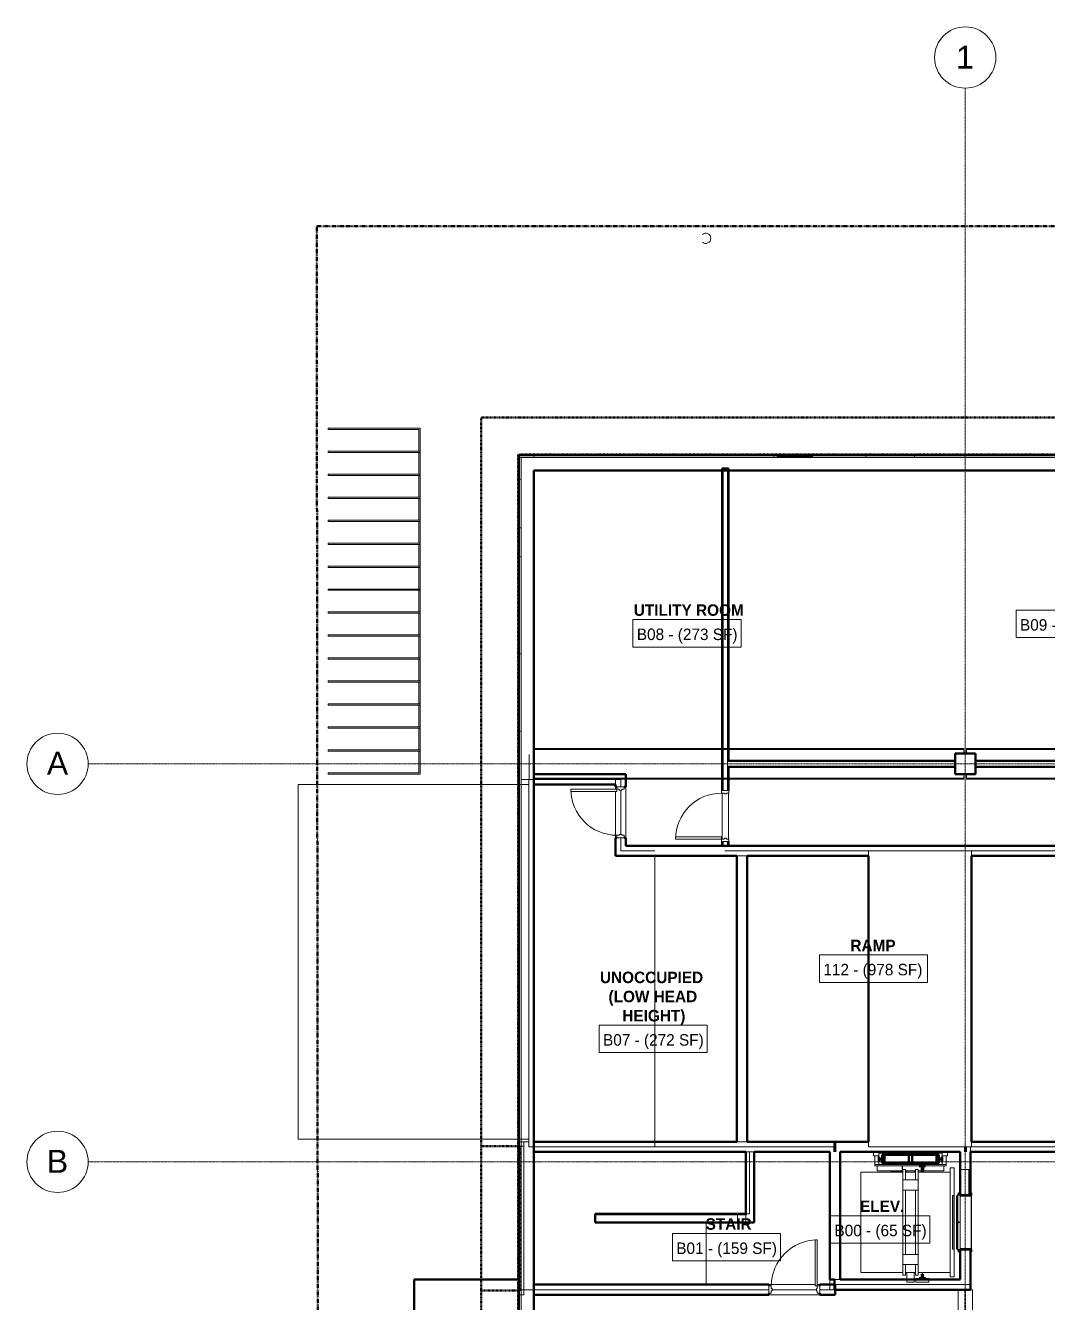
# Model space of a CAD drawing. Header units: inches. Extents: x -4218 to -1830, y 9756 to 12426.
# Drawn here: x -4218 to -3417, y 11425 to 12426 of the extents above; entities that cross this region are included whole.
import ezdxf

# ---------------------------------------------------------------- set-up
doc = ezdxf.new("R2010")
doc.units = ezdxf.units.IN
doc.header["$MEASUREMENT"] = 0
for name, pattern in [('Dash 1_16_', [0.125, 0.0625, -0.0625]), ('Double Dash 3_8_', [1, 0.375, -0.125, 0.125, -0.125, 0.125, -0.125]), ('Grid Line 1_2_', [0.875, 0.5, -0.125, 0.125, -0.125]), ('Oculto', [0.28125, 0.1875, -0.09375])]:
    doc.linetypes.add(name, pattern=pattern)
for name, color, linetype, lineweight in [('0-1', 7, 'Continuous', 5), ('0-2', 7, 'Continuous', 50), ('0-3', 250, 'Continuous', 9), ('0-4', 252, 'Continuous', 9), ('A-AREA-IDEN', 2, 'Continuous', 9), ('A-DOOR-1', 50, 'Continuous', 20), ('A-DOOR-2', 250, 'Continuous', 9), ('A-DOOR-FRAM-1', 50, 'Continuous', 20), ('A-FLOR-1', 252, 'Continuous', 9), ('A-FLOR-2', 250, 'Continuous', 9), ('A-FLOR-3', 253, 'Continuous', 9), ('A-FLOR-4', 7, 'Continuous', 50), ('A-FLOR-5', 192, 'Continuous', 9), ('A-FLOR-MCUT-1', 10, 'Continuous', 13), ('A-GENM-1', 250, 'Continuous', 9), ('A-GENM-2', 252, 'Continuous', 9), ('A-GENM-3', 253, 'Continuous', 9), ('A-GENM-4', 7, 'Continuous', 50), ('A-GENM-5', 90, 'Continuous', 9), ('A-GENM-6', 254, 'Continuous', 9), ('A-WALL', 113, 'Continuous', 13), ('A-WALL-1', 10, 'Continuous', 13), ('A-WALL-2', 7, 'Continuous', 50), ('A-WALL-3', 253, 'Continuous', 9), ('A-WALL-4', 252, 'Continuous', 9), ('A-WALL-5', 254, 'Continuous', 9), ('A-WALL-6', 250, 'Continuous', 9), ('A-WALL-7', 113, 'Continuous', 9), ('C-PROP-LINE', 91, 'Double Dash 3_8_', 50), ('C-PROP-LINE-1', 91, 'Dash 1_16_', 50), ('E-LITE-EQPM', 33, 'Continuous', 9), ('G-IMPT-1', 250, 'Continuous', 9), ('I-WALL-1', 7, 'Continuous', 50), ('I-WALL-2', 250, 'Continuous', 9), ('I-WALL-3', 253, 'Continuous', 9), ('I-WALL-4', 252, 'Continuous', 9), ('Q-SPCQ-1', 250, 'Continuous', 9), ('S-BEAM', 12, 'Continuous', 9), ('S-BEAM-1', 12, 'Oculto', 9), ('S-COLS', 52, 'Continuous', 9), ('S-COLS-1', 52, 'Continuous', 50), ('S-FNDN-6', 32, 'Continuous', 50), ('S-FNDN-7', 32, 'Continuous', 9), ('S-GRID-1', 1, 'Grid Line 1_2_', 9), ('S-GRID-IDEN', 1, 'Continuous', 9)]:
    doc.layers.add(name, color=color, linetype=linetype, lineweight=lineweight)
doc.styles.add('Arial', font='arial.ttf', dxfattribs={"height": 18})
doc.styles.add('Century Gothic', font='ufonts.com_century-gothic.ttf', dxfattribs={"height": 9})
doc.styles.add('Century Gothic_B', font='GOTHICB.TTF', dxfattribs={"height": 9})

# ---------------------------------------------------------------- blocks, each defined once
blk = doc.blocks.new('Parking_Stall_Multiple - BIKE PARKING-1367944-BACKGROUND - RCP - BASEMENT FLOOR')
at = {"layer": 'A-GENM-1'}
for p, q in [((0, -19), (0, 0)), ((0, 0), (72, 0)), ((72, 0), (72, -1)), ((72, -1), (1, -1)), ((1, -1), (1, -18)), ((0, -37), (0, -18)), ((0, -18), (72, -18)), ((72, -19), (0, -19)), ((1, -18), (72, -18)), ((72, -19), (1, -19)), ((1, -19), (1, -36)), ((72, -18), (72, -19)), ((72, -18), (72, -19)), ((0, -55), (0, -36)), ((0, -36), (72, -36)), ((72, -37), (0, -37)), ((1, -36), (72, -36)), ((72, -37), (1, -37)), ((1, -37), (1, -54)), ((72, -36), (72, -37)), ((72, -36), (72, -37)), ((0, -73), (0, -54)), ((0, -54), (72, -54)), ((72, -55), (0, -55)), ((1, -54), (72, -54)), ((72, -55), (1, -55)), ((1, -55), (1, -72)), ((72, -54), (72, -55)), ((72, -54), (72, -55)), ((0, -91), (0, -72)), ((0, -72), (72, -72)), ((72, -73), (0, -73)), ((1, -72), (72, -72)), ((72, -73), (1, -73)), ((1, -73), (1, -90)), ((72, -72), (72, -73)), ((72, -72), (72, -73)), ((0, -109), (0, -90)), ((0, -90), (72, -90)), ((1, -90), (72, -90)), ((72, -90), (72, -91)), ((72, -90), (72, -91)), ((72, -91), (0, -91)), ((72, -91), (1, -91)), ((1, -91), (1, -108)), ((0, -127), (0, -108)), ((0, -108), (72, -108)), ((72, -109), (0, -109)), ((1, -108), (72, -108)), ((72, -109), (1, -109)), ((1, -109), (1, -126)), ((72, -108), (72, -109)), ((72, -108), (72, -109)), ((0, -145), (0, -126)), ((0, -126), (72, -126)), ((72, -127), (0, -127)), ((1, -126), (72, -126)), ((72, -127), (1, -127)), ((1, -127), (1, -144)), ((72, -126), (72, -127)), ((72, -126), (72, -127)), ((0, -163), (0, -144)), ((0, -144), (72, -144)), ((72, -145), (0, -145)), ((1, -144), (72, -144)), ((72, -145), (1, -145)), ((1, -145), (1, -162)), ((72, -144), (72, -145)), ((72, -144), (72, -145)), ((0, -181), (0, -162)), ((0, -162), (72, -162)), ((72, -163), (0, -163)), ((1, -162), (72, -162)), ((72, -163), (1, -163)), ((1, -163), (1, -180)), ((72, -162), (72, -163)), ((72, -162), (72, -163)), ((0, -199), (0, -180)), ((0, -180), (72, -180)), ((1, -180), (72, -180)), ((72, -180), (72, -181)), ((72, -180), (72, -181)), ((72, -181), (0, -181)), ((72, -181), (1, -181)), ((1, -181), (1, -198)), ((0, -217), (0, -198)), ((0, -198), (72, -198)), ((72, -199), (0, -199)), ((1, -198), (72, -198)), ((72, -199), (1, -199)), ((1, -199), (1, -216)), ((72, -198), (72, -199)), ((72, -198), (72, -199)), ((0, -235), (0, -216)), ((0, -216), (72, -216)), ((72, -217), (0, -217)), ((1, -216), (72, -216)), ((72, -217), (1, -217)), ((1, -217), (1, -234)), ((72, -216), (72, -217)), ((72, -216), (72, -217)), ((0, -253), (0, -234)), ((0, -234), (72, -234)), ((72, -235), (0, -235)), ((1, -234), (72, -234)), ((72, -235), (1, -235)), ((1, -235), (1, -252)), ((72, -234), (72, -235)), ((72, -234), (72, -235)), ((0, -271), (0, -252)), ((0, -252), (72, -252)), ((72, -253), (0, -253)), ((1, -252), (72, -252)), ((72, -253), (1, -253)), ((1, -253), (1, -270)), ((72, -252), (72, -253)), ((72, -252), (72, -253)), ((1, -270), (72, -270)), ((72, -270), (72, -271)), ((72, -271), (0, -271))]:
    blk.add_line(p, q, dxfattribs=at)
blk = doc.blocks.new('CTR  - Topography_rvt-1-BACKGROUND - RCP - BASEMENT FLOOR')
at = {"layer": '0-2', "rotation": 180}
blk.add_blockref('Parking_Stall_Multiple - BIKE PARKING-1367944-BACKGROUND - RCP - BASEMENT FLOOR', (-3908.6, 11839.2), dxfattribs=at)
blk = doc.blocks.new('HOLLOW METAL - COMMON_3-0 x 7-0 - HM DOOR-2191987-BACKGROUND - RCP - BASEMENT FLOOR')
at = {"layer": 'A-DOOR-1'}
for p, q in [((16.25, -3.1875), (18, -3.1875)), ((16.25, -39.1875), (16.25, -3.1875)), ((18, -3.1875), (18, -39.1875)), ((18, -39.1875), (16.25, -39.1875))]:
    blk.add_line(p, q, dxfattribs=at)
at = {"layer": 'A-DOOR-2'}
blk.add_arc((18, -3.1875), 36, 180, 270, dxfattribs=at)
at = {"layer": 'A-DOOR-FRAM-1'}
for p, q in [((-20, 2.5625), (-18, 2.5625)), ((-20, -3.1875), (-20, 2.5625)), ((-18, 2.5625), (-18, 0.625)), ((-18, 0.625), (-17.375, 0.625)), ((-17.375, 0.625), (-17.375, -1.25)), ((17.375, 0.625), (18, 0.625)), ((17.375, -1.25), (17.375, 0.625)), ((18, 2.5625), (20, 2.5625)), ((18, 0.625), (18, 2.5625)), ((20, 2.5625), (20, -3.1875)), ((-18, -3.1875), (-20, -3.1875)), ((-18, -1.25), (-18, -3.1875)), ((-17.375, -1.25), (-18, -1.25)), ((18, -1.25), (17.375, -1.25)), ((18, -3.1875), (18, -1.25)), ((20, -3.1875), (18, -3.1875))]:
    blk.add_line(p, q, dxfattribs=at)
blk = doc.blocks.new('CTR - 1st Phase - Common Walls_rvt-1-BACKGROUND - RCP - BASEMENT FLOOR')
at = {"layer": 'A-WALL-1'}
for p, q in [((-3671.1, 12078.6), (-3671.1, 11826.2)), ((-3667.5, 12078.6), (-3667.5, 11848.9)), ((-3667.5, 11848.9), (-3667.5, 11845.4)), ((-3667.5, 11848.9), (-3666.9, 11848.9)), ((-3667.5, 11848.9), (-3667.5, 11845.4)), ((-3667.5, 11845.4), (-3666.9, 11845.4)), ((-3667.5, 11845.4), (-3667.5, 11826.2)), ((-3666.9, 11848.9), (-3666.9, 11849.6)), ((-3666.9, 11848.9), (-3489.3, 11848.9)), ((-3666.9, 11844.8), (-3666.9, 11845.4)), ((-3666.9, 11845.4), (-3489.3, 11845.4)), ((-3473.3, 11848.9), (-3205.9, 11848.9)), ((-3473.3, 11845.4), (-3205.9, 11845.4)), ((-3671.1, 11786.2), (-3671.1, 11783)), ((-3667.5, 11786.2), (-3667.5, 11783))]:
    blk.add_line(p, q, dxfattribs=at)
at = {"layer": 'I-WALL-1'}
for p, q in [((-3671.8, 11826.2), (-3671.8, 12078.6)), ((-3671.8, 12078.6), (-3666.9, 12078.6)), ((-3666.9, 12078.6), (-3666.9, 11849.6)), ((-3666.9, 11849.6), (-3489.3, 11849.6)), ((-3489.3, 11844.8), (-3666.9, 11844.8)), ((-3666.9, 11844.8), (-3666.9, 11826.2)), ((-3473.3, 11849.6), (-3205.9, 11849.6)), ((-3205.9, 11844.8), (-3473.3, 11844.8)), ((-3671.8, 11783), (-3671.8, 11786.2)), ((-3666.9, 11783), (-3671.8, 11783)), ((-3666.9, 11786.2), (-3666.9, 11783))]:
    blk.add_line(p, q, dxfattribs=at)
at = {"layer": 'I-WALL-2'}
for p, q in [((-3671.8, 11824.2), (-3671.8, 11788.2)), ((-3666.9, 11788.2), (-3666.9, 11824.2))]:
    blk.add_line(p, q, dxfattribs=at)
at = {"layer": 'I-WALL-3'}
blk.add_line((-3671.8, 11826.2), (-3666.9, 11826.2), dxfattribs=at)
at = {"layer": '0-3', "rotation": 270}
blk.add_blockref('HOLLOW METAL - COMMON_3-0 x 7-0 - HM DOOR-2191987-BACKGROUND - RCP - BASEMENT FLOOR', (-3669.1, 11806.2), dxfattribs=at)
blk = doc.blocks.new('HOLLOW METAL - COMMON_3-0 x 7-0 - HM DOOR-2453422-BACKGROUND - RCP - BASEMENT FLOOR')
at = {"layer": 'A-DOOR-1'}
for p, q in [((18, 39.25), (16.25, 39.25)), ((16.25, 39.25), (16.25, 3.25)), ((18, 3.25), (18, 39.25)), ((16.25, 3.25), (18, 3.25))]:
    blk.add_line(p, q, dxfattribs=at)
at = {"layer": 'A-DOOR-2'}
blk.add_arc((18, 3.25), 36, 90, 180, dxfattribs=at)
at = {"layer": 'A-DOOR-FRAM-1'}
for p, q in [((-18, 3.25), (-20, 3.25)), ((-20, 3.25), (-20, -2.5)), ((-18, 1.3125), (-18, 3.25)), ((-17.375, 1.3125), (-18, 1.3125)), ((-17.375, -0.5625), (-17.375, 1.3125)), ((18, 1.3125), (17.375, 1.3125)), ((17.375, 1.3125), (17.375, -0.5625)), ((18, 3.25), (18, 1.3125)), ((20, 3.25), (18, 3.25)), ((20, -2.5), (20, 3.25)), ((-20, -2.5), (-18, -2.5)), ((-18, -2.5), (-18, -0.5625)), ((-18, -0.5625), (-17.375, -0.5625)), ((17.375, -0.5625), (18, -0.5625)), ((18, -0.5625), (18, -2.5)), ((18, -2.5), (20, -2.5))]:
    blk.add_line(p, q, dxfattribs=at)
blk = doc.blocks.new('Otis_G2S_072320191620 - Duty_3500_Speed_150_Seismic_N_CabHeight_93_CabPanels_Y_EntHeight_84_CwtLoc_L2_CwtSafety_N_DoorHand_CO_OpeningType_Front_Glassback_N_FRSAME_NOH-2444874-BACKGROUND - RCP - BASEMENT FLOOR')
at = {"layer": 'G-IMPT-1'}
for p, q in [((7.5, 77.7), (86.2, 77.7)), ((7.5, 44.9), (7.5, 77.7)), ((86.2, 77.7), (86.2, 44.9)), ((91, 65), (87.2, 65)), ((87.2, 44.9), (87.2, 65)), ((101, 63.7), (101, 14.1)), ((101.4, 63.7), (101.4, 14.1)), ((101.4, 14.1), (101.4, 63.7)), ((87.2, 54.3), (86.9, 54.3)), ((86.9, 54.3), (86.9, 49.3)), ((87.2, 57.4), (87.1, 57.4)), ((87.1, 57.4), (87.1, 54.4)), ((87.1, 54.4), (87.2, 54.4)), ((13.7, 44.9), (5.5, 44.9)), ((5.5, 44.9), (5.5, 42.9)), ((13.7, 44.9), (5.5, 44.9)), ((13.7, 42.9), (5.5, 42.9)), ((7.5, 34.9), (7.5, 42.9)), ((21.7, 44.9), (13.7, 44.9)), ((13.7, 32.9), (13.7, 44.9)), ((72, 44.9), (21.7, 44.9)), ((72, 44.9), (21.7, 44.9)), ((21.7, 44.9), (21.7, 32.9)), ((72, 42.9), (21.7, 42.9)), ((80, 44.9), (72, 44.9)), ((72, 32.9), (72, 44.9)), ((88.2, 44.9), (80, 44.9)), ((88.2, 44.9), (80, 44.9)), ((80, 44.9), (80, 32.9)), ((88.2, 42.9), (80, 42.9)), ((86.2, 42.9), (86.2, 34.9)), ((87.2, 49.2), (86.6, 49.2)), ((86.6, 49.2), (86.6, 48.8)), ((86.6, 48.8), (87.2, 48.8)), ((87.2, 49.3), (86.9, 49.3)), ((86.9, 49.2), (86.9, 49.3)), ((86.9, 49.3), (87.2, 49.3)), ((86.9, 45.7), (86.9, 48.8)), ((86.9, 45.7), (87.2, 45.7)), ((87.2, 34.9), (87.2, 42.9)), ((89.8, 45.5), (87.3, 45.5)), ((87.3, 45.1), (87.3, 45.5)), ((87.3, 45.1), (89.8, 45.1)), ((88.2, 42.9), (88.2, 44.9)), ((91, 45.5), (89.8, 45.5)), ((89.8, 45.1), (89.8, 45.5)), ((89.8, 45.1), (91, 45.1)), ((99.6, 44.2), (99.8, 44.2)), ((99.8, 41.9), (99.6, 41.9)), ((99.6, 41.4), (99.8, 41.5)), ((99.8, 44.2), (100.3, 44.1)), ((100.3, 42), (99.8, 41.9)), ((99.8, 41.5), (100.3, 41.4)), ((100.3, 44.1), (100.6, 43.9)), ((100.6, 42.2), (100.3, 42)), ((100.3, 41.4), (100.6, 41.1)), ((100.6, 43.9), (100.9, 43.5)), ((100.9, 42.6), (100.6, 42.2)), ((100.6, 41.1), (100.9, 40.7)), ((100.9, 43.5), (101, 43.1)), ((101, 43.1), (100.9, 42.6)), ((100.9, 40.7), (101, 40.3)), ((101, 40.3), (100.9, 39.9)), ((5.5, 34.9), (5.5, 32.9)), ((5.5, 34.9), (13.7, 34.9)), ((13.7, 32.9), (5.5, 32.9)), ((5.5, 32.9), (13.7, 32.9)), ((7.5, 7.9), (7.5, 32.9)), ((13.7, 32.9), (21.7, 32.9)), ((21.7, 34.9), (72, 34.9)), ((72, 32.9), (21.7, 32.9)), ((21.7, 32.9), (72, 32.9)), ((72, 32.9), (80, 32.9)), ((80, 34.9), (88.2, 34.9)), ((88.2, 32.9), (80, 32.9)), ((80, 32.9), (88.2, 32.9)), ((86.2, 32.9), (86.2, 7.9)), ((87.2, 30.6), (86.7, 30.6)), ((86.7, 30.6), (86.7, 29.8)), ((87.2, 12.7), (87.2, 32.9)), ((87.2, 30.6), (87.2, 29.8)), ((88.2, 32.9), (88.2, 34.9)), ((99.8, 39.1), (99.6, 39.2)), ((99.6, 38.6), (99.8, 38.6)), ((99.8, 36.3), (99.6, 36.4)), ((99.6, 35.9), (99.8, 35.9)), ((99.8, 33.6), (99.6, 33.6)), ((100.3, 39.2), (99.8, 39.1)), ((99.8, 38.6), (100.3, 38.6)), ((100.3, 36.4), (99.8, 36.3)), ((99.8, 35.9), (100.3, 35.8)), ((100.3, 33.7), (99.8, 33.6)), ((100.6, 39.5), (100.3, 39.2)), ((100.3, 38.6), (100.6, 38.3)), ((100.6, 36.7), (100.3, 36.4)), ((100.3, 35.8), (100.6, 35.6)), ((100.6, 33.9), (100.3, 33.7)), ((100.9, 39.9), (100.6, 39.5)), ((100.6, 38.3), (100.9, 37.9)), ((100.9, 37), (100.6, 36.7)), ((100.6, 35.6), (100.9, 35.2)), ((100.9, 34.3), (100.6, 33.9)), ((100.9, 37.9), (101, 37.5)), ((101, 37.5), (100.9, 37)), ((100.9, 35.2), (101, 34.7)), ((101, 34.7), (100.9, 34.3)), ((86.7, 29.8), (87.2, 29.8)), ((87.2, 29.7), (86.7, 29.7)), ((86.7, 28.7), (86.7, 29.7)), ((86.7, 28.7), (87.2, 28.7)), ((87.2, 29.7), (87.2, 28.7)), ((89.8, 28.9), (87.3, 28.9)), ((87.3, 28.5), (87.3, 28.9)), ((87.3, 28.5), (89.8, 28.5)), ((90.7, 28.9), (89.8, 28.9)), ((89.8, 28.5), (89.8, 28.9)), ((89.8, 28.5), (90.7, 28.5)), ((91, 28.9), (91, 28.9)), ((91, 28.5), (91, 28.5)), ((87.2, 12.7), (91, 12.7)), ((7.5, 7.9), (4.1, 7.9)), ((4.1, 7.9), (4.1, 4.6)), ((4.1, 4.6), (25.8, 4.6)), ((86.2, 7.9), (7.5, 7.9)), ((67.8, 5.9), (25.8, 5.9)), ((25.8, 5.9), (25.8, 5.7)), ((25.8, 5.7), (67.8, 5.7)), ((25.8, 4.6), (25.8, 5.7)), ((25.8, 4.6), (67.8, 4.6)), ((67.8, 4.6), (25.8, 4.6)), ((67.8, 5.7), (67.8, 5.9)), ((67.8, 5.7), (67.8, 4.6)), ((67.8, 4.6), (89.6, 4.6)), ((89.6, 7.9), (86.2, 7.9)), ((89.6, 4.6), (89.6, 7.9))]:
    blk.add_line(p, q, dxfattribs=at)
blk = doc.blocks.new('Otis_G2S_072320191620 - Duty_3500_Speed_150_Seismic_N_CwtLoc_L2_PitDepth_60_OpeningType_Front_CwtSafety_N_FRSAME_NPT-2444873-BACKGROUND - RCP - BASEMENT FLOOR')
at = {"layer": 'A-GENM-4'}
for p, q in [((93.2, 61), (99.6, 61)), ((93.2, 16.8), (93.2, 61)), ((93.2, 60.7), (99.6, 60.7)), ((93.2, 59.2), (93.2, 60.7)), ((99.6, 61), (99.6, 16.8)), ((99.6, 60.7), (99.6, 59.2)), ((99.6, 59.2), (93.2, 59.2)), ((93.2, 40.3), (99.6, 40.3)), ((93.2, 37.5), (93.2, 40.3)), ((99.6, 40.3), (99.6, 37.5)), ((99.6, 37.5), (93.2, 37.5)), ((93.2, 18.6), (99.6, 18.6)), ((93.2, 17.1), (93.2, 18.6)), ((99.6, 17.1), (93.2, 17.1)), ((99.6, 16.8), (93.2, 16.8)), ((99.6, 18.6), (99.6, 17.1))]:
    blk.add_line(p, q, dxfattribs=at)
blk = doc.blocks.new('Otis_G2S_072320191620 - Otis_G2S_072320191620-2295120-BACKGROUND - RCP - BASEMENT FLOOR')
at = {"layer": 'A-GENM-1'}
for p, q in [((91, 10.9), (91, 66.9)), ((91, 66.9), (91.2, 66.9)), ((91.2, 66.9), (91.2, 10.9)), ((91.2, 66.9), (92.2, 66.9)), ((92.2, 66.9), (92.2, 10.9)), ((92.2, 66.9), (98.9, 66.9)), ((98.9, 63.7), (92.2, 63.7)), ((98.9, 63.7), (98.9, 67.8)), ((98.9, 67.8), (101.8, 67.8)), ((101.8, 63.7), (98.9, 63.7)), ((101.8, 67.8), (102, 67.8)), ((101.8, 63.7), (101.8, 67.8)), ((102, 63.7), (101.8, 63.7)), ((2, 41.9), (7.5, 41.9)), ((86.2, 41.9), (87.2, 41.9)), ((101.4, 41.9), (102, 41.9)), ((7.5, 35.9), (2, 35.9)), ((2.3, 34.6), (2, 34.6)), ((2.7, 34.6), (2.3, 34.6)), ((2.3, 34.6), (2.3, 24.6)), ((2.7, 34.6), (2.7, 32.1)), ((3, 32.1), (3, 29.9)), ((87.2, 35.9), (86.2, 35.9)), ((102, 35.9), (101.4, 35.9)), ((2, 24.6), (2.3, 24.6)), ((2.3, 24.6), (2.7, 24.6)), ((2.7, 27.1), (2.7, 24.6)), ((3, 29.3), (3, 27.1)), ((6.2, 29.9), (6.2, 29.3)), ((91.2, 10.9), (91, 10.9)), ((92.2, 10.9), (91.2, 10.9)), ((92.2, 14.1), (94.7, 14.1)), ((98.9, 10.9), (92.2, 10.9)), ((98.2, 14.1), (98.9, 14.1)), ((98.9, 10), (98.9, 14.1)), ((98.9, 14.1), (101.8, 14.1)), ((101.8, 10), (98.9, 10)), ((101.8, 14.1), (102, 14.1)), ((101.8, 10), (101.8, 14.1)), ((102, 10), (101.8, 10)), ((46.6, 1), (46.9, 1)), ((23.8, -8.9), (23.8, -8.6)), ((23.8, -8.9), (23.8, -8.8)), ((23.8, -8.8), (69.8, -8.8)), ((69.8, -8.9), (23.8, -8.9)), ((69.8, -8.9), (23.8, -8.9)), ((24.4, -8.5), (25.5, -8)), ((25.8, -8.6), (67.8, -8.6)), ((67.8, -8.6), (25.8, -8.6)), ((68.1, -8), (69.3, -8.5)), ((69.8, -8.6), (69.8, -8.9)), ((69.8, -8.8), (69.8, -8.9))]:
    blk.add_line(p, q, dxfattribs=at)
at = {"layer": 'A-GENM-2'}
for p, q in [((102, 67.8), (102, 63.7)), ((0, 35.9), (0, 41.9)), ((0, 41.9), (2, 41.9)), ((102, 41.9), (102, 35.9)), ((2, 35.9), (0, 35.9)), ((2, 34.6), (0, 34.6)), ((0, 34.6), (0, 24.6)), ((0, 24.6), (2, 24.6)), ((102, 14.1), (102, 10)), ((25.5, -8), (25.7, -7.9)), ((88.3, -6.7), (67.9, -6.7)), ((67.9, -7.9), (68.1, -8)), ((68.1, 0), (88.3, 0)), ((88.3, 0), (88.3, -6.7))]:
    blk.add_line(p, q, dxfattribs=at)
at = {"layer": 'A-GENM-3'}
for p, q in [((102, 67.8), (102, 63.7)), ((102, 41.9), (102, 39.1)), ((102, 39.1), (102, 38.7)), ((102, 38.7), (102, 35.9)), ((102, 14.1), (102, 10)), ((67.9, 0), (68.1, 0))]:
    blk.add_line(p, q, dxfattribs=at)
at = {"layer": 'A-GENM-4'}
for p, q in [((94.7, 63.4), (94.7, 63.7)), ((94.7, 63.7), (98.2, 63.7)), ((96.1, 63.4), (94.7, 63.4)), ((96.1, 61.3), (96.1, 63.4)), ((96.7, 61.3), (96.1, 61.3)), ((98.2, 63.4), (96.7, 63.4)), ((96.7, 63.4), (96.7, 61.3)), ((98.2, 63.7), (98.2, 63.4)), ((2.7, 27.1), (2.7, 32.1)), ((2.7, 32.1), (3, 32.1)), ((3, 32.1), (3, 29.9)), ((90.7, 29.9), (90.7, 32.1)), ((90.7, 32.1), (91, 32.1)), ((91, 32.1), (91, 27.1)), ((3, 27.1), (2.7, 27.1)), ((3, 29.9), (6.2, 29.9)), ((6.2, 29.3), (3, 29.3)), ((3, 29.3), (3, 27.1)), ((6.2, 29.9), (6.2, 29.3)), ((87.5, 29.3), (87.5, 29.9)), ((87.5, 29.9), (90.7, 29.9)), ((90.7, 29.3), (87.5, 29.3)), ((90.7, 27.1), (90.7, 29.3)), ((91, 27.1), (90.7, 27.1)), ((94.7, 14.1), (94.7, 14.4)), ((94.7, 14.4), (96.1, 14.4)), ((98.2, 14.1), (94.7, 14.1)), ((96.1, 16.5), (96.7, 16.5)), ((96.1, 14.4), (96.1, 16.5)), ((96.7, 16.5), (96.7, 14.4)), ((96.7, 14.4), (98.2, 14.4)), ((98.2, 14.4), (98.2, 14.1)), ((23.6, 1), (25.4, 1)), ((23.6, 0.2), (23.6, 1)), ((23.7, 0.2), (23.6, 0.2)), ((25.4, 0.8), (23.7, 0.8)), ((23.7, 0.8), (23.7, 0.2)), ((25.7, 2), (25.7, 2.4)), ((25.7, 2.4), (46.8, 2.4)), ((46.8, 1.2), (46.6, 1.2)), ((46.8, 2.4), (67.8, 2.4)), ((46.8, 1.2), (46.8, 2.4)), ((46.8, 2.4), (46.8, 1.2)), ((46.9, 1.2), (46.8, 1.2)), ((67.8, 2.4), (67.8, 2)), ((68.1, 1), (70, 1)), ((69.9, 0.8), (68.1, 0.8)), ((69.9, 0.2), (69.9, 0.8)), ((70, 0.2), (69.9, 0.2)), ((70, 1), (70, 0.2)), ((23.6, -8.6), (23.6, -8)), ((23.6, -8), (23.7, -8)), ((25.8, -8.6), (23.6, -8.6)), ((23.7, -8), (23.7, -8.5)), ((23.7, -8.5), (25.7, -8.5)), ((25.7, -8.5), (25.7, 0)), ((25.8, 0), (25.8, -8.6)), ((67.8, -8.6), (67.8, 0)), ((70, -8.6), (67.8, -8.6)), ((67.9, 0), (67.9, -8.5)), ((67.9, -8.5), (69.9, -8.5)), ((69.9, -8.5), (69.9, -8)), ((69.9, -8), (70, -8)), ((70, -8), (70, -8.6))]:
    blk.add_line(p, q, dxfattribs=at)
at = {"layer": 'A-GENM-5'}
for p, q in [((102, 67.8), (102, 66.9)), ((102, 67.8), (102, 66.9)), ((102, 67.8), (102, 66.9)), ((102, 67.8), (102, 66.9)), ((102, 67.8), (102, 66.9)), ((102, 67.8), (102, 66.9)), ((102, 66.9), (102, 63.9)), ((102, 66.9), (102, 63.9)), ((102, 66.9), (102, 63.9)), ((102, 66.9), (102, 63.9)), ((102, 66.9), (102, 63.9)), ((102, 66.9), (102, 63.9)), ((102, 66.9), (102, 63.9)), ((102, 66.9), (102, 63.9)), ((102, 66.9), (102, 63.9)), ((102, 66.9), (102, 63.9)), ((102, 66.9), (102, 63.9)), ((102, 63.9), (102, 63.7)), ((102, 63.9), (102, 63.7)), ((102, 63.9), (102, 63.7)), ((102, 63.9), (102, 63.7)), ((102, 63.9), (102, 63.7)), ((102, 63.9), (102, 63.7)), ((102, 63.9), (102, 63.7)), ((102, 63.9), (102, 63.7)), ((102, 63.9), (102, 63.7)), ((102, 63.9), (102, 63.7)), ((102, 63.9), (102, 63.7)), ((102, 63.9), (102, 63.7)), ((102, 63.9), (102, 63.7)), ((102, 63.9), (102, 63.7)), ((102, 63.9), (102, 63.7)), ((102, 63.9), (102, 63.7)), ((102, 14.1), (102, 13.9)), ((102, 14.1), (102, 13.9)), ((102, 14.1), (102, 13.9)), ((102, 14.1), (102, 13.9)), ((102, 14.1), (102, 13.9)), ((102, 14.1), (102, 13.9)), ((102, 14.1), (102, 13.9)), ((102, 14.1), (102, 13.9)), ((102, 14.1), (102, 13.9)), ((102, 14.1), (102, 13.9)), ((102, 14.1), (102, 13.9)), ((102, 14.1), (102, 13.9)), ((102, 14.1), (102, 13.9)), ((102, 14.1), (102, 13.9)), ((102, 14.1), (102, 13.9)), ((102, 14.1), (102, 13.9)), ((102, 13.9), (102, 10.9)), ((102, 13.9), (102, 10.9)), ((102, 13.9), (102, 10.9)), ((102, 13.9), (102, 10.9)), ((102, 13.9), (102, 10.9)), ((102, 13.9), (102, 10.9)), ((102, 13.9), (102, 10.9)), ((102, 13.9), (102, 10.9)), ((102, 13.9), (102, 10.9)), ((102, 13.9), (102, 10.9)), ((102, 13.9), (102, 10.9)), ((102, 10.9), (102, 10)), ((102, 10.9), (102, 10)), ((102, 10.9), (102, 10)), ((102, 10.9), (102, 10)), ((102, 10.9), (102, 10)), ((102, 10.9), (102, 10))]:
    blk.add_line(p, q, dxfattribs=at)
at = {"layer": 'A-GENM-6'}
for p, q in [((102, 67.8), (102, 66.9)), ((102, 67.8), (102, 66.9)), ((102, 66.9), (102, 63.9)), ((102, 66.9), (102, 63.7)), ((102, 63.9), (102, 63.7)), ((102, 39.1), (102, 38.7)), ((102, 14.1), (102, 13.9)), ((102, 14.1), (102, 10.9)), ((102, 13.9), (102, 10.9)), ((102, 10.9), (102, 10)), ((102, 10.9), (102, 10))]:
    blk.add_line(p, q, dxfattribs=at)
for name in ['Otis_G2S_072320191620 - Duty_3500_Speed_150_Seismic_N_CabHeight_93_CabPanels_Y_EntHeight_84_CwtLoc_L2_CwtSafety_N_DoorHand_CO_OpeningType_Front_Glassback_N_FRSAME_NOH-2444874-BACKGROUND - RCP - BASEMENT FLOOR', 'Otis_G2S_072320191620 - Duty_3500_Speed_150_Seismic_N_CwtLoc_L2_PitDepth_60_OpeningType_Front_CwtSafety_N_FRSAME_NPT-2444873-BACKGROUND - RCP - BASEMENT FLOOR']:
    blk.add_blockref(name, (0, 0))
blk = doc.blocks.new('HOLLOW METAL - STAIR DOOR 3-0 x 7-0-2453423-BACKGROUND - RCP - BASEMENT FLOOR')
at = {"layer": 'A-DOOR-1'}
for p, q in [((18, 39.25), (16.25, 39.25)), ((16.25, 39.25), (16.25, 3.25)), ((18, 3.25), (18, 39.25)), ((16.25, 3.25), (18, 3.25))]:
    blk.add_line(p, q, dxfattribs=at)
at = {"layer": 'A-DOOR-2'}
blk.add_arc((18, 3.25), 36, 90, 180, dxfattribs=at)
at = {"layer": 'A-DOOR-FRAM-1'}
for p, q in [((-18, 3.25), (-20, 3.25)), ((-20, 3.25), (-20, -2.5)), ((-18, 1.3125), (-18, 3.25)), ((-17.375, 1.3125), (-18, 1.3125)), ((-17.375, -0.5625), (-17.375, 1.3125)), ((18, 1.3125), (17.375, 1.3125)), ((17.375, 1.3125), (17.375, -0.5625)), ((18, 3.25), (18, 1.3125)), ((20, 3.25), (18, 3.25)), ((20, -2.5), (20, 3.25)), ((-20, -2.5), (-18, -2.5)), ((-18, -2.5), (-18, -0.5625)), ((-18, -0.5625), (-17.375, -0.5625)), ((17.375, -0.5625), (18, -0.5625)), ((18, -0.5625), (18, -2.5)), ((18, -2.5), (20, -2.5))]:
    blk.add_line(p, q, dxfattribs=at)
blk = doc.blocks.new('Elevator Door-Center - 48_ x 84_-2010370-BACKGROUND - RCP - BASEMENT FLOOR')
at = {"layer": 'Q-SPCQ-1'}
for p, q in [((-4, 6), (-25.2, 6)), ((-25.2, 6), (-25.2, 4)), ((-25.2, 4), (-4, 4)), ((-4, 6), (-4, 4)), ((17.4, 6), (-3.8, 6)), ((-3.8, 6), (-3.8, 4)), ((-3.8, 4), (17.4, 4)), ((17.4, 6), (17.4, 4))]:
    blk.add_line(p, q, dxfattribs=at)
blk = doc.blocks.new('CTR - 1st Phase -Stairs _ Elevators_rvt-1-BACKGROUND - RCP - BASEMENT FLOOR')
at = {"layer": 'A-FLOR-1'}
for p, q in [((-3823.3, 11547), (-3823.3, 11835)), ((-3823.3, 11835), (-3819.3, 11835)), ((-3819.3, 11835), (-3755.3, 11835)), ((-3755.3, 11835), (-3751.3, 11835)), ((-3751.3, 11835), (-3751.3, 11829.2)), ((-3751.3, 11826.6), (-3751.3, 11791.8)), ((-3751.3, 11789.2), (-3751.3, 11779)), ((-3751.3, 11779), (-3724.7, 11779)), ((-3724.7, 11547), (-3724.7, 11551)), ((-3819.3, 11547), (-3823.3, 11547)), ((-3724.7, 11547), (-3819.3, 11547)), ((-3583.7, 11547), (-3724.7, 11547)), ((-3650.3, 11494.4), (-3650.3, 11543)), ((-3646.6, 11543), (-3587.3, 11543)), ((-3587.3, 11543), (-3587.3, 11443)), ((-3659.7, 11494.4), (-3650.3, 11494.4)), ((-3659.7, 11487.6), (-3659.7, 11494.3)), ((-3684.3, 11487.6), (-3659.7, 11487.6)), ((-3599.1, 11439), (-3684.3, 11439)), ((-3587.3, 11439), (-3597.3, 11439))]:
    blk.add_line(p, q, dxfattribs=at)
at = {"layer": 'A-FLOR-2'}
for p, q in [((-3724.7, 11551), (-3724.7, 11775)), ((-3684.3, 11439), (-3684.3, 11487.6)), ((-3587.3, 11443), (-3587.3, 11439))]:
    blk.add_line(p, q, dxfattribs=at)
at = {"layer": 'A-FLOR-3'}
blk.add_line((-3650.3, 11543), (-3646.6, 11543), dxfattribs=at)
at = {"layer": 'A-FLOR-4'}
for p, q in [((-3557.2, 11551), (-3557.2, 11775)), ((-3476.4, 11775), (-3476.4, 11551))]:
    blk.add_line(p, q, dxfattribs=at)
at = {"layer": 'A-FLOR-MCUT-1'}
for p, q in [((-3557.2, 11775), (-3557.2, 11779)), ((-3557.2, 11779), (-3476.4, 11779)), ((-3476.4, 11779), (-3476.4, 11775)), ((-3557.2, 11547), (-3557.2, 11551)), ((-3476.4, 11551), (-3476.4, 11547)), ((-3481.3, 11547), (-3557.2, 11547)), ((-3480.9, 11547), (-3481.3, 11547)), ((-3476.4, 11547), (-3480.9, 11547))]:
    blk.add_line(p, q, dxfattribs=at)
at = {"layer": 'A-WALL-1'}
for p, q in [((-3476.4, 11779), (-3557.2, 11779)), ((-3557.2, 11779), (-3557.2, 11775)), ((-3476.4, 11775), (-3476.4, 11779)), ((-3557.2, 11551), (-3557.2, 11547)), ((-3476.4, 11547), (-3476.4, 11551)), ((-3653.3, 11543), (-3652.7, 11543)), ((-3652.7, 11493.7), (-3652.7, 11543)), ((-3652.7, 11543), (-3647.2, 11543)), ((-3647.2, 11488.2), (-3647.2, 11543)), ((-3647.2, 11543), (-3646.6, 11543)), ((-3557.2, 11547), (-3480.9, 11547)), ((-3481.3, 11547), (-3476.4, 11547)), ((-3770.7, 11488.2), (-3770.7, 11493.7)), ((-3770.7, 11493.7), (-3653.3, 11493.7)), ((-3653.3, 11493.7), (-3652.7, 11493.7)), ((-3770.7, 11488.2), (-3653.3, 11488.2)), ((-3653.3, 11488.2), (-3652.7, 11488.2)), ((-3652.7, 11488.2), (-3647.2, 11488.2))]:
    blk.add_line(p, q, dxfattribs=at)
at = {"layer": 'A-WALL-2'}
for p, q in [((-3819.3, 11831), (-3819.3, 11839)), ((-3819.3, 11839), (-3755.3, 11839)), ((-3755.3, 11831), (-3819.3, 11831)), ((-3755.3, 11839), (-3747.3, 11839)), ((-3755.3, 11829.2), (-3755.3, 11831)), ((-3747.3, 11839), (-3747.3, 11829.2)), ((-3754.3, 11829.2), (-3755.3, 11829.2)), ((-3747.3, 11829.2), (-3748.6, 11829.2)), ((-3755.3, 11775), (-3755.3, 11789.2)), ((-3755.3, 11789.2), (-3754.3, 11789.2)), ((-3748.6, 11789.2), (-3747.3, 11789.2)), ((-3747.3, 11789.2), (-3747.3, 11783)), ((-3747.3, 11783), (-3203.3, 11783)), ((-3747.3, 11775), (-3755.3, 11775)), ((-3660.3, 11775), (-3747.3, 11775)), ((-3660.3, 11551), (-3660.3, 11775)), ((-3557.2, 11775), (-3652.3, 11775)), ((-3652.3, 11775), (-3652.3, 11551)), ((-3203.3, 11775), (-3476.4, 11775)), ((-3819.3, 11543), (-3819.3, 11551)), ((-3819.3, 11551), (-3660.3, 11551)), ((-3652.3, 11551), (-3583.3, 11551)), ((-3583.7, 11551), (-3557.2, 11551)), ((-3583.7, 11543), (-3583.7, 11551)), ((-3583.3, 11551), (-3583.3, 11543)), ((-3476.4, 11551), (-3203.3, 11551)), ((-3653.3, 11543), (-3819.3, 11543)), ((-3587.3, 11543), (-3646.6, 11543)), ((-3587.3, 11443), (-3587.3, 11543)), ((-3485.3, 11543), (-3579.3, 11543)), ((-3579.3, 11543), (-3579.3, 11443)), ((-3485.3, 11509.1), (-3485.3, 11543)), ((-3481.3, 11543), (-3481.3, 11547)), ((-3480.9, 11547), (-3480.9, 11543)), ((-3203.3, 11543), (-3477.3, 11543)), ((-3477.3, 11543), (-3477.3, 11509.1)), ((-3477.3, 11509.1), (-3485.3, 11509.1)), ((-3485.3, 11443), (-3485.3, 11466.4)), ((-3485.3, 11466.4), (-3477.3, 11466.4)), ((-3477.3, 11466.4), (-3477.3, 11435)), ((-3583.7, 11443), (-3587.3, 11443)), ((-3583.7, 11435), (-3583.7, 11443)), ((-3579.3, 11443), (-3485.3, 11443)), ((-3819.3, 11431), (-3819.3, 11439)), ((-3819.3, 11439), (-3635.3, 11439)), ((-3635.3, 11431), (-3819.3, 11431)), ((-3635.3, 11439), (-3635.3, 11438)), ((-3635.3, 11432.2), (-3635.3, 11431)), ((-3595.3, 11438), (-3595.3, 11439)), ((-3595.3, 11439), (-3583.3, 11439)), ((-3595.3, 11431), (-3595.3, 11432.2)), ((-3583.3, 11431), (-3595.3, 11431)), ((-3485.3, 11435), (-3583.7, 11435)), ((-3583.3, 11439), (-3583.3, 11431)), ((-3477.3, 11435), (-3485.3, 11435))]:
    blk.add_line(p, q, dxfattribs=at)
at = {"layer": 'A-WALL-3'}
for p, q in [((-3819.3, 11831), (-3819.3, 11835)), ((-3755.3, 11835), (-3755.3, 11831)), ((-3748.6, 11829.2), (-3754.3, 11829.2)), ((-3748.6, 11789.2), (-3754.3, 11789.2)), ((-3652.3, 11775), (-3660.3, 11775)), ((-3660.3, 11775), (-3652.3, 11775)), ((-3819.3, 11547), (-3819.3, 11551)), ((-3652.3, 11551), (-3660.3, 11551)), ((-3583.7, 11551), (-3583.3, 11551)), ((-3583.7, 11547), (-3583.7, 11551)), ((-3650.3, 11543), (-3653.3, 11543)), ((-3583.3, 11547), (-3583.3, 11543)), ((-3587.3, 11443), (-3579.3, 11443)), ((-3795.3, 11439), (-3739.3, 11439)), ((-3635.3, 11432.2), (-3635.3, 11438)), ((-3595.3, 11432.2), (-3595.3, 11438)), ((-3583.7, 11435), (-3583.7, 11439)), ((-3583.7, 11439), (-3583.3, 11439))]:
    blk.add_line(p, q, dxfattribs=at)
at = {"layer": 'A-WALL-4'}
for p, q in [((-3755.3, 11835), (-3819.3, 11835)), ((-3755.3, 11831), (-3819.3, 11831)), ((-3754.3, 11829.2), (-3755.3, 11829.2)), ((-3747.3, 11829.2), (-3748.6, 11829.2)), ((-3754.3, 11789.2), (-3755.3, 11789.2)), ((-3747.3, 11789.2), (-3748.6, 11789.2)), ((-3660.3, 11775), (-3724.7, 11775)), ((-3660.3, 11551), (-3660.3, 11775)), ((-3557.2, 11775), (-3652.3, 11775)), ((-3652.3, 11775), (-3652.3, 11551)), ((-3819.3, 11551), (-3724.7, 11551)), ((-3583.3, 11551), (-3557.2, 11551)), ((-3819.3, 11547), (-3724.7, 11547)), ((-3653.3, 11543), (-3819.3, 11543)), ((-3579.3, 11543), (-3579.3, 11443)), ((-3485.3, 11509.1), (-3485.3, 11508.9)), ((-3485.3, 11509.1), (-3477.3, 11509.1)), ((-3485.3, 11466.7), (-3485.3, 11466.4)), ((-3485.3, 11466.4), (-3477.3, 11466.4)), ((-3583.7, 11443), (-3587.3, 11443)), ((-3583.7, 11439), (-3583.7, 11443)), ((-3819.3, 11439), (-3795.3, 11439)), ((-3739.3, 11439), (-3684.3, 11439)), ((-3635.3, 11438), (-3635.3, 11439)), ((-3635.3, 11431), (-3635.3, 11432.2)), ((-3595.3, 11438), (-3595.3, 11439)), ((-3595.3, 11431), (-3595.3, 11432.2)), ((-3587.3, 11435), (-3587.3, 11439)), ((-3587.3, 11439), (-3583.7, 11439))]:
    blk.add_line(p, q, dxfattribs=at)
at = {"layer": 'A-WALL-5'}
for p, q in [((-3819.3, 11547), (-3819.3, 11543)), ((-3819.3, 11439), (-3819.3, 11435))]:
    blk.add_line(p, q, dxfattribs=at)
at = {"layer": 'A-WALL-6'}
for p, q in [((-3755.3, 11829.2), (-3755.3, 11827.2)), ((-3755.3, 11825.4), (-3755.3, 11789.2)), ((-3747.3, 11789.2), (-3747.3, 11829.2)), ((-3477.3, 11508.9), (-3477.3, 11509.1)), ((-3477.3, 11466.4), (-3477.3, 11466.7)), ((-3599.1, 11439), (-3635.3, 11439)), ((-3635.3, 11431), (-3595.3, 11431)), ((-3595.3, 11439), (-3597.3, 11439))]:
    blk.add_line(p, q, dxfattribs=at)
at = {"layer": 'I-WALL-1'}
for p, q in [((-3653.3, 11494.4), (-3653.3, 11543)), ((-3646.6, 11543), (-3646.6, 11487.6)), ((-3771.3, 11493.7), (-3771.3, 11494.4)), ((-3771.3, 11494.4), (-3653.3, 11494.4)), ((-3771.3, 11488.2), (-3771.3, 11493.7)), ((-3771.3, 11487.6), (-3771.3, 11488.2)), ((-3653.3, 11487.6), (-3771.3, 11487.6)), ((-3647.2, 11487.6), (-3653.3, 11487.6)), ((-3646.6, 11487.6), (-3647.2, 11487.6))]:
    blk.add_line(p, q, dxfattribs=at)
at = {"layer": 'I-WALL-3'}
for p, q in [((-3646.6, 11543), (-3653.3, 11543)), ((-3653.3, 11487.6), (-3653.3, 11494.4))]:
    blk.add_line(p, q, dxfattribs=at)
at = {"layer": 'I-WALL-4'}
for p, q in [((-3653.3, 11494.4), (-3653.3, 11543)), ((-3646.6, 11543), (-3646.6, 11487.6)), ((-3771.3, 11494.4), (-3771.3, 11487.6)), ((-3771.3, 11494.4), (-3659.7, 11494.4)), ((-3684.3, 11487.6), (-3771.3, 11487.6)), ((-3653.3, 11487.6), (-3646.6, 11487.6))]:
    blk.add_line(p, q, dxfattribs=at)
at = {"layer": '0-4'}
for name, p, rotation in [('HOLLOW METAL - COMMON_3-0 x 7-0 - HM DOOR-2453422-BACKGROUND - RCP - BASEMENT FLOOR', (-3751.1, 11809.2), 89.99999999999085), ('Otis_G2S_072320191620 - Otis_G2S_072320191620-2295120-BACKGROUND - RCP - BASEMENT FLOOR', (-3485.3, 11441), 89.99999999998951), ('Elevator Door-Center - 48_ x 84_-2010370-BACKGROUND - RCP - BASEMENT FLOOR', (-3481.3, 11491.6), 90.0000000000186)]:
    blk.add_blockref(name, p, dxfattribs=dict(at, rotation=rotation))
blk.add_blockref('HOLLOW METAL - STAIR DOOR 3-0 x 7-0-2453423-BACKGROUND - RCP - BASEMENT FLOOR', (-3615.3, 11434.7), dxfattribs=at)
blk = doc.blocks.new('Concrete-Rectangular-Column - ONE-1856735-BACKGROUND - RCP - BASEMENT FLOOR')
at = {"layer": 'S-COLS-1'}
for p, q in [((-8, 8), (8, 8)), ((-8, -8), (-8, 8)), ((8, 8), (8, -8)), ((8, -8), (-8, -8))]:
    blk.add_line(p, q, dxfattribs=at)
blk = doc.blocks.new('Pathway_Cooper_McGraw-Edison _BSC-BRC_Round - Pathway_Cooper_McGraw-Edison _BSC-BRC_Round-V1-BACKGROUND - RCP - BASEMENT FLOOR')
at = {"layer": 'E-LITE-EQPM'}
for start, end in [(0, 130.9154), (229.0846, 360)]:
    blk.add_arc((0, 0), 4, start, end, dxfattribs=at)
blk = doc.blocks.new('W-Ala ancha - W460X177-2681735-BACKGROUND - RCP - BASEMENT FLOOR')
at = {"layer": 'S-BEAM'}
for p, q in [((-76.3, 5.6), (-76.3, -5.6)), ((-76.3, 5.6), (68.5, 5.6)), ((-76.3, -5.6), (68.5, -5.6))]:
    blk.add_line(p, q, dxfattribs=at)
at = {"layer": 'S-BEAM-1'}
for p, q in [((68.5, 0.3), (-76.3, 0.3)), ((68.5, -0.3), (-76.3, -0.3))]:
    blk.add_line(p, q, dxfattribs=at)
blk = doc.blocks.new('Inverted Tee Beam - 24IT32-2543542-BACKGROUND - RCP - BASEMENT FLOOR')
at = {"layer": 'S-BEAM'}
for p, q in [((-171, 12), (-171, 11.2)), ((13.6, 12), (-171, 12)), ((-171, 11.2), (-171, 8)), ((13.6, 11.2), (-171, 11.2)), ((18.5, 12), (13.6, 12)), ((18.5, 11.2), (13.6, 11.2)), ((94.1, 12), (18.5, 12)), ((94.1, 11.2), (18.5, 11.2)), ((166, 12), (94.1, 12)), ((166, 11.2), (94.1, 11.2)), ((166, 11.2), (166, 12)), ((166, 8.2), (166, 11.2)), ((166, -11.2), (166, 8.2)), ((-171, -8), (-171, -11.2)), ((-171, -11.2), (-171, -12)), ((13.6, -11.2), (-171, -11.2)), ((13.6, -12), (-171, -12)), ((18.5, -11.2), (13.6, -11.2)), ((18.5, -12), (13.7, -12)), ((166, -11.2), (18.5, -11.2)), ((166, -12), (18.5, -12)), ((166, -12), (166, -11.2))]:
    blk.add_line(p, q, dxfattribs=at)
blk = doc.blocks.new('Inverted Tee Beam - 24IT32-2543521-BACKGROUND - RCP - BASEMENT FLOOR')
at = {"layer": 'S-BEAM'}
for p, q in [((-162.5, 12), (-162.5, 11.2)), ((148.1, 12), (-162.5, 12)), ((-162.5, 11.2), (-162.5, 8)), ((148.1, 11.2), (-162.5, 11.2)), ((162.5, 12), (149.8, 12)), ((162.5, 11.2), (149.8, 11.2)), ((162.5, 11.2), (162.5, 12)), ((162.5, 8), (162.5, 11.2)), ((-162.5, -8), (-162.5, -11.2)), ((162.5, -11.2), (162.5, -8)), ((-162.5, -11.2), (-162.5, -12)), ((162.5, -11.2), (-162.5, -11.2)), ((162.5, -12), (-162.5, -12)), ((162.5, -12), (162.5, -11.2))]:
    blk.add_line(p, q, dxfattribs=at)
blk = doc.blocks.new('Family - ___-1878357-BACKGROUND - RCP - BASEMENT FLOOR')
at = {"layer": 'C-PROP-LINE'}
for p, q in [((-3989.6, 12268.7), (-1926.9, 12268.7)), ((-3989.6, 12268.7), (-3989.5, 12118.6)), ((-3989.5, 12118.6), (-3989.4, 12089.7)), ((-3989.4, 12089.7), (-3987.3, 10009.1))]:
    blk.add_line(p, q, dxfattribs=at)
blk = doc.blocks.new('Family - ___-2835860-BACKGROUND - RCP - BASEMENT FLOOR')
at = {"layer": 'C-PROP-LINE-1'}
for p, q in [((-2636.9, 12118.6), (-3860.7, 12118.6)), ((-3860.7, 11547.6), (-3860.7, 12118.6)), ((-3830.7, 11547.6), (-3860.7, 11547.6)), ((-3830.7, 11434.4), (-3830.7, 11547.6)), ((-3860.7, 11434.4), (-3830.7, 11434.4)), ((-3860.7, 9980.2), (-3860.7, 11434.4))]:
    blk.add_line(p, q, dxfattribs=at)
blk = doc.blocks.new('Family - ___-2835903-BACKGROUND - RCP - BASEMENT FLOOR')
at = {"layer": 'C-PROP-LINE-1'}
for p in [(-2096.4, 12089.7), (-3831.8, 10009.1)]:
    blk.add_line(p, (-3831.8, 12089.7), dxfattribs=at)
blk = doc.blocks.new('Family - ___-2835932-BACKGROUND - RCP - BASEMENT FLOOR')
at = {"layer": 'C-PROP-LINE-1'}
for p in [(-2067.5, 12118.6), (-3860.7, 9980.2)]:
    blk.add_line(p, (-3860.7, 12118.6), dxfattribs=at)
blk = doc.blocks.new('Grid - Grid Head - Circle-50561-BACKGROUND - RCP - BASEMENT FLOOR')
at = {"layer": 'S-GRID-IDEN'}
for start, end in [(360, 180), (180, 360)]:
    blk.add_arc((0, 0), 0.25, start, end, dxfattribs=at)

msp = doc.modelspace()

# ---------------------------------------------------------------- linework, layer by layer
at = {"layer": 'A-AREA-IDEN', "flags": 128}
for points in [[(-3441.4, 11967.6), (-3356.6, 11967.6), (-3356.6, 11946.1), (-3441.4, 11946.1)], [(-3741.7, 11960.2), (-3657, 11960.2), (-3657, 11938.7), (-3741.7, 11938.7)], [(-3595.5, 11697.4), (-3511, 11697.4), (-3511, 11675.9), (-3595.5, 11675.9)], [(-3768.2, 11642.3), (-3683.5, 11642.3), (-3683.5, 11620.8), (-3768.2, 11620.8)], [(-3586.8, 11492.9), (-3509, 11492.9), (-3509, 11471.4), (-3586.8, 11471.4)], [(-3710.8, 11479), (-3626, 11479), (-3626, 11457.5), (-3710.8, 11457.5)]]:
    msp.add_lwpolyline(points, close=True, dxfattribs=at)
at = {"layer": 'A-FLOR-5'}
for p, q in [((-3831.3, 12087.2), (-2826.1, 12087.2)), ((-4004.2, 11552.9), (-4004.2, 11831)), ((-4004.2, 11831), (-3823.3, 11831)), ((-3823.3, 11835), (-3829.3, 11835)), ((-3211.3, 11779), (-3669.8, 11779)), ((-3823.3, 11552.9), (-4004.2, 11552.9)), ((-3477.3, 11509.1), (-3477.3, 11547)), ((-3477.3, 11547), (-3211.3, 11547)), ((-3477.3, 11439), (-3477.3, 11466.5)), ((-3829.3, 11435), (-3635.3, 11435)), ((-3632.7, 11435), (-3597.9, 11435)), ((-3595.3, 11435), (-3583.3, 11435)), ((-3583.3, 11435), (-3583.3, 11439)), ((-3583.3, 11439), (-3477.3, 11439))]:
    msp.add_line(p, q, dxfattribs=at)
at = {"layer": 'A-WALL'}
for p, q in [((-3829.3, 12087.2), (-3829.3, 9901.2)), ((-3144.3, 12087.2), (-3829.3, 12087.2))]:
    msp.add_line(p, q, dxfattribs=at)
at = {"layer": 'A-WALL-7'}
for p, q in [((-3600.9, 12088.2), (-3628.8, 12088.2)), ((-3628.8, 12087.2), (-3628.8, 12088.2)), ((-3600.9, 12088.2), (-3600.9, 12087.2)), ((-3559.1, 12089.2), (-3559.1, 12087.2)), ((-3559.1, 12088.9), (-3521.1, 12088.9)), ((-3521.1, 12089.2), (-3521.1, 12087.2)), ((-3831.3, 12070.3), (-3829.3, 12070.3)), ((-3831.1, 12070.3), (-3831.1, 12032.2)), ((-3831.3, 12032.2), (-3829.3, 12032.2)), ((-3831.3, 12009.4), (-3829.3, 12009.4)), ((-3831.1, 12009.4), (-3831.1, 11933.3)), ((-3831.3, 11933.3), (-3829.3, 11933.3)), ((-3829.3, 11872.9), (-3831.3, 11872.9)), ((-3823.2, 11835), (-3823.2, 11854.5)), ((-3831.8, 11831), (-3831.8, 11835.2)), ((-3831.8, 11552.9), (-3831.8, 11548.6)), ((-3831.8, 11551), (-3823.3, 11551)), ((-3827.3, 11431), (-3827.3, 11551)), ((-3827.3, 11547.6), (-3831.3, 11547.6)), ((-3831.3, 11434.4), (-3829.3, 11434.4)), ((-3831.3, 11431), (-3829.3, 11431)), ((-3827.3, 11431), (-3831.3, 11431))]:
    msp.add_line(p, q, dxfattribs=at)
at = {"layer": 'S-FNDN-6'}
for p, q in [((-3831.3, 9901.2), (-3831.3, 12089.2)), ((-3831.3, 12089.2), (-3144.3, 12089.2)), ((-3819.3, 12077.2), (-3819.3, 9901.2)), ((-2910.1, 12077.2), (-3819.3, 12077.2)), ((-3913.1, 11303), (-3913.1, 11443)), ((-3913.1, 11443), (-3831.3, 11443))]:
    msp.add_line(p, q, dxfattribs=at)
at = {"layer": 'S-FNDN-7'}
for p, q in [((-3819.3, 12089.2), (-3819.3, 12087.2)), ((-3631.3, 12087.2), (-3631.3, 12089.2)), ((-3823.3, 11551), (-3831.3, 11551))]:
    msp.add_line(p, q, dxfattribs=at)
at = {"layer": 'S-GRID-1'}
for p, q in [((-3481.3, 9836.2), (-3481.3, 12376.8)), ((-1830.2, 11847.2), (-4168.7, 11847.2)), ((-1830.2, 11535.2), (-4168.7, 11535.2))]:
    msp.add_line(p, q, dxfattribs=at)

# ---------------------------------------------------------------- block references
at = {"layer": '0-1'}
for name in ['CTR  - Topography_rvt-1-BACKGROUND - RCP - BASEMENT FLOOR', 'CTR - 1st Phase -Stairs _ Elevators_rvt-1-BACKGROUND - RCP - BASEMENT FLOOR', 'CTR - 1st Phase - Common Walls_rvt-1-BACKGROUND - RCP - BASEMENT FLOOR']:
    msp.add_blockref(name, (0, 0), dxfattribs=at)
at = {"layer": 'C-PROP-LINE'}
msp.add_blockref('Family - ___-1878357-BACKGROUND - RCP - BASEMENT FLOOR', (0, 0), dxfattribs=at)
at = {"layer": 'C-PROP-LINE-1'}
for name in ['Family - ___-2835860-BACKGROUND - RCP - BASEMENT FLOOR', 'Family - ___-2835932-BACKGROUND - RCP - BASEMENT FLOOR', 'Family - ___-2835903-BACKGROUND - RCP - BASEMENT FLOOR']:
    msp.add_blockref(name, (0, 0), dxfattribs=at)
at = {"layer": 'E-LITE-EQPM'}
msp.add_blockref('Pathway_Cooper_McGraw-Edison _BSC-BRC_Round - Pathway_Cooper_McGraw-Edison _BSC-BRC_Round-V1-BACKGROUND - RCP - BASEMENT FLOOR', (-3684.7, 12259.1), dxfattribs=at)
at = {"layer": 'S-BEAM'}
for name, p, rotation in [('Inverted Tee Beam - 24IT32-2543542-BACKGROUND - RCP - BASEMENT FLOOR', (-3653.3, 11847.2), 180), ('W-Ala ancha - W460X177-2681735-BACKGROUND - RCP - BASEMENT FLOOR', (-3481.3, 11358.7), 269.9999999999998)]:
    msp.add_blockref(name, p, dxfattribs=dict(at, rotation=rotation))
msp.add_blockref('Inverted Tee Beam - 24IT32-2543521-BACKGROUND - RCP - BASEMENT FLOOR', (-3317.7, 11847.2), dxfattribs=at)
at = {"layer": 'S-COLS'}
msp.add_blockref('Concrete-Rectangular-Column - ONE-1856735-BACKGROUND - RCP - BASEMENT FLOOR', (-3481.3, 11847.2), dxfattribs=at)
at = {"layer": 'S-GRID-IDEN', "xscale": 95.99999999999994, "yscale": 95.99999999999994, "zscale": 95.99999999999994}
msp.add_blockref('Grid - Grid Head - Circle-50561-BACKGROUND - RCP - BASEMENT FLOOR', (-3481.3, 12400.8), dxfattribs=at)
at = {"layer": 'S-GRID-IDEN', "xscale": 95.99999999999994, "yscale": 95.99999999999994, "zscale": 95.99999999999994, "rotation": 89.99999999999987}
for p in [(-4192.7, 11847.2), (-4192.7, 11535.2)]:
    msp.add_blockref('Grid - Grid Head - Circle-50561-BACKGROUND - RCP - BASEMENT FLOOR', p, dxfattribs=at)

# ---------------------------------------------------------------- texts
at = {"layer": 'A-AREA-IDEN', "char_height": 9, "attachment_point": 1}
for s, insert, width, style in [('UTILITY ROOM', (-3741.1, 11972.2), 100.899, 'Century Gothic_B'), ('B09 - (809 SF)', (-3438.4, 11960.6), 95.142, 'Century Gothic'), ('B08 - (273 SF)', (-3738.7, 11953.2), 95.142, 'Century Gothic'), ('RAMP', (-3571.3, 11709.3), 43.329, 'Century Gothic_B'), ('112 - (978 SF)', (-3592.5, 11690.4), 94.839, 'Century Gothic'), ('UNOCCUPIED', (-3767.6, 11684.3), 100.899, 'Century Gothic_B'), ('(LOW HEAD', (-3760.9, 11669.3), 84.84, 'Century Gothic_B'), ('HEIGHT)', (-3750.1, 11654.3), 58.782, 'Century Gothic_B'), ('B07 - (272 SF)', (-3765.2, 11635.3), 95.142, 'Century Gothic'), ('ELEV.', (-3563.8, 11504.9), 38.178, 'Century Gothic_B'), ('STAIR', (-3684.8, 11491), 39.39, 'Century Gothic_B'), ('B00 - (65 SF)', (-3583.8, 11485.9), 86.658, 'Century Gothic'), ('B01 - (159 SF)', (-3707.8, 11472), 95.142, 'Century Gothic')]:
    msp.add_mtext(s, dxfattribs=dict(at, insert=insert, width=width, style=style))
at = {"layer": 'S-GRID-IDEN', "char_height": 18, "attachment_point": 1, "style": 'Arial'}
for s, insert, width in [('1', (-3488.5, 12410.1), 16.968), ('A', (-4201.1, 11856.6), 20.301), ('B', (-4201.1, 11544.6), 20.301)]:
    msp.add_mtext(s, dxfattribs=dict(at, insert=insert, width=width))

doc.saveas('drawing.dxf')
